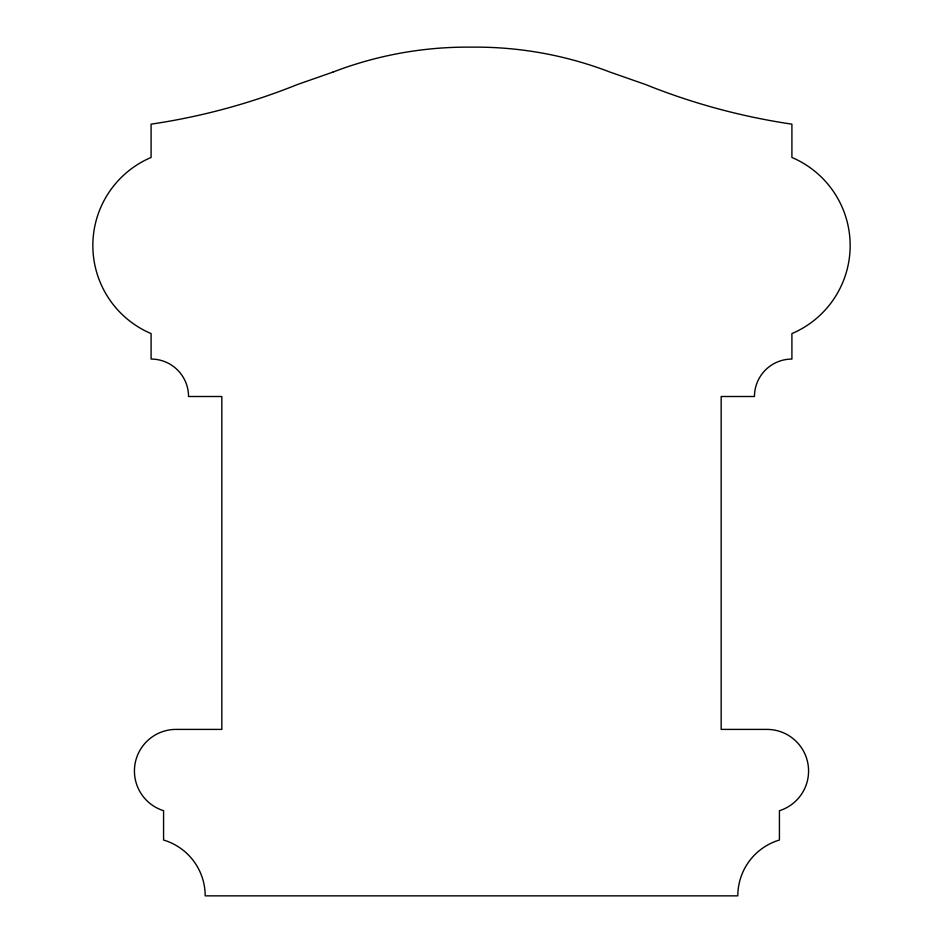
<?xml version="1.0" encoding="UTF-8"?>
<svg xmlns="http://www.w3.org/2000/svg" width="943" height="943" viewBox="0 0 943 943"><rect width="100%" height="100%" fill="white"/><g stroke="black" fill="none" stroke-linecap="round" stroke-linejoin="round"><path stroke-width="1.41" d="M332.844 72.139L297.517 84.493A643.786 643.786 0 0 1 151.092 124.158L151.092 157.457A95.703 95.703 0 0 0 151.092 333.598L151.092 359.059A37.449 37.449 0 0 1 188.541 396.508L221.829 396.508L221.829 729.399L176.058 729.399A41.61 41.61 0 0 0 163.575 810.709L163.575 840.024A58.254 58.254 0 0 1 205.185 895.85L737.815 895.85A58.254 58.254 0 0 1 779.425 840.024L779.425 810.709A41.61 41.61 0 0 0 766.942 729.399L721.171 729.399L721.171 396.508L754.459 396.508A37.449 37.449 0 0 1 791.908 359.059L791.908 333.598A95.703 95.703 0 0 0 791.908 157.457L791.908 124.158A643.786 643.786 0 0 1 645.484 84.493L610.156 72.139A373.97 373.97 0 0 0 471.5 47.15A373.97 373.97 0 0 0 332.844 72.139"/></g></svg>
